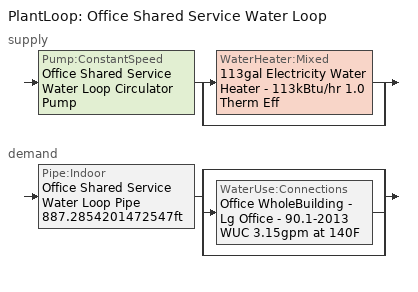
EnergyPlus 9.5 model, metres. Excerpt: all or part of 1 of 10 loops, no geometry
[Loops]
PlantLoop 'Office Shared Service Water Loop'
 supply: Pump:ConstantSpeed 'Office Shared Service Water Loop Circulator Pump' > split
  | WaterHeater:Mixed '113gal Electricity Water Heater - 113kBtu/hr 1.0 Therm Eff'
  | bypass
 demand: Pipe:Indoor 'Office Shared Service Water Loop Pipe 887.2854201472547ft' > split
  | bypass
  | WaterUse:Connections 'Office WholeBuilding - Lg Office - 90.1-2013 WUC 3.15gpm at 140F'
  | bypass
[Material]
Copper pipe 0.75in type L 1: Roughness=Smooth; Thickness {m}=0.001143; Conductivity {W/m-K}=386; Density {kg/m3}=8906.27; Specific Heat {J/kg-K}=385.1856; Thermal Absorptance=0.9; Solar Absorptance=0.7; Visible Absorptance=0.7
[Construction]
Uninsulated copper pipe 0.75in type L 1: Copper pipe 0.75in type L 1
[PlantLoop]
Office Shared Service Water Loop: Fluid Type=Water; Plant Equipment Operation Scheme=Office Shared Service Water Loop Operation Schemes; Maximum Loop Temperature {C}=60; Minimum Loop Temperature {C}=10; Maximum Loop Flow Rate {m3/s}=Autosize; Minimum Loop Flow Rate {m3/s}=0; Plant Loop Volume {m3}=Autocalculate; Load Distribution Scheme=Optimal; Plant Loop Demand Calculation Scheme=SingleSetpoint
[Sizing:Plant]
Office Shared Service Water Loop: Loop Type=Heating; Design Loop Exit Temperature {C}=60; Loop Design Temperature Difference {deltaC}=5; Sizing Option=NonCoincident; Zone Timesteps in Averaging Window=1; Coincident Sizing Factor Mode=None
[Pump:ConstantSpeed]
Office Shared Service Water Loop Circulator Pump: Design Flow Rate {m3/s}=Autosize; Design Pump Head {Pa}=29890.7; Design Power Consumption {W}=Autosize; Motor Efficiency=0.7; Fraction of Motor Inefficiencies to Fluid Stream=0; Pump Control Type=Intermittent; Design Power Sizing Method=PowerPerFlowPerPressure; Design Electric Power per Unit Flow Rate {W/(m3/s)}=348701.1; Design Shaft Power per Unit Flow Rate per Unit Head {W-s/m3-Pa}=1.28205
[SetpointManager:Scheduled]
Service hot water setpoint manager 1: Control Variable=Temperature; Schedule=Service Water Loop Temp - 140F 1; Setpoint Node or NodeList=Office Shared Service Water Loop Supply Outlet Node
[PlantEquipmentOperationSchemes]
Office Shared Service Water Loop Operation Schemes: Control Scheme Object Type 1=PlantEquipmentOperation:HeatingLoad; Control Scheme Name 1=Office Shared Service Water Loop Heating Operation Scheme; Control Scheme Schedule Name 1=Always On Discrete
[PlantEquipmentList]
Office Shared Service Water Loop Heating Equipment List: WaterHeater:Mixed, 113gal Electricity Water Heater - 113kBtu/hr 1.0 Therm Eff
[WaterHeater:Mixed]
113gal Electricity Water Heater - 113kBtu/hr 1.0 Therm Eff: Tank Volume {m3}=0.428533; Setpoint Temperature Schedule=Service Water Loop Temp - 140F 1; Deadband Temperature Difference {deltaC}=2; Maximum Temperature Limit {C}=60; Heater Control Type=Cycle; Heater Maximum Capacity {W}=33177.6; Heater Ignition Minimum Flow Rate {m3/s}=0; Heater Ignition Delay {s}=0; Heater Fuel Type=Electricity; Heater Thermal Efficiency=1; Off Cycle Parasitic Fuel Consumption Rate {W}=0; Off Cycle Parasitic Fuel Type=Electricity; Off Cycle Parasitic Heat Fraction to Tank=0; On Cycle Parasitic Fuel Consumption Rate {W}=0; On Cycle Parasitic Fuel Type=Electricity; On Cycle Parasitic Heat Fraction to Tank=0; Ambient Temperature Indicator=Schedule; Ambient Temperature Schedule=Water Heater Ambient Temp Schedule - 71.6f 1; Off Cycle Loss Coefficient to Ambient Temperature {W/K}=148.981; Off Cycle Loss Fraction to Zone=1; On Cycle Loss Coefficient to Ambient Temperature {W/K}=148.981; On Cycle Loss Fraction to Zone=1; Use Side Effectiveness=1; Source Side Effectiveness=1; Use Side Design Flow Rate {m3/s}=Autosize; Source Side Design Flow Rate {m3/s}=Autosize; Indirect Water Heating Recovery Time {hr}=1.5; Source Side Flow Control Mode=IndirectHeatPrimarySetpoint
[WaterHeater:Sizing]
113gal Electricity Water Heater - 113kBtu/hr 1.0 Therm Eff: Design Mode=PeakDraw; Time Storage Can Meet Peak Draw {hr}=0.538503; Time for Tank Recovery {hr}=0; Nominal Tank Volume for Autosizing Plant Connections {m3}=1
[WaterUse:Connections]
Office WholeBuilding - Lg Office - 90.1-2013 WUC 3.15gpm at 140F: Drain Water Heat Exchanger Type=None; Drain Water Heat Exchanger Destination=Plant; Water Use Equipment Name 1=Office WholeBuilding - Lg Office - 90.1-2013 Service Water Use 3.15gpm at 140F
[WaterUse:Equipment]
Office WholeBuilding - Lg Office - 90.1-2013 Service Water Use 3.15gpm at 140F: Peak Flow Rate {m3/s}=0.000198892; Flow Rate Fraction Schedule=OfficeLarge BLDG_SWH_SCH; Target Temperature Schedule=Mixed Water At Faucet Temp - 140F 1; Sensible Fraction Schedule=Fraction Sensible - 0.2; Latent Fraction Schedule=Fraction Latent - 0.05
[PlantEquipmentOperation:HeatingLoad]
Office Shared Service Water Loop Heating Operation Scheme: Load Range Lower Limit 1 {W}=0; Load Range Upper Limit 1 {W}=1000000000; Range Equipment List Name 1=Office Shared Service Water Loop Heating Equipment List
[Pipe:Indoor]
Office Shared Service Water Loop Pipe 887.2854201472547ft: Construction=Uninsulated copper pipe 0.75in type L 1; Environment Type=Schedule; Ambient Temperature Schedule=Office Shared Service Water Loop Piping Air Temp - 70F; Ambient Air Velocity Schedule=Office Shared Service Water Loop Piping Air Velocity - 0.67mph; Pipe Inside Diameter {m}=0.019939; Pipe Length {m}=270.445
[Schedule:Day:Interval]
Fraction Latent - 0.05 Default: No, 24:00, 0.05
Fraction Sensible - 0.2 Default: No, 24:00, 0.2
Mixed Water At Faucet Temp - 140F Default 1; Service Water Loop Temp - 140F Default 1: No, 24:00, 60
Office Shared Service Water Loop Piping Air Temp - 70F Default: No, 24:00, 21.1111
Office Shared Service Water Loop Piping Air Velocity - 0.67mph Default: No, 24:00, 0.3
OfficeLarge BLDG_SWH_SCH Default: No, 06:00, 0, 07:00, 0.07, 11:00, 0.04, 13:00, 0.06, 14:00, 0.09, 15:00, 0.06, 21:00, 0.04, 22:00, 0.07, 24:00, 0.04
OfficeLarge BLDG_SWH_SCH SmrDsn|Wkdy Day; OfficeLarge BLDG_SWH_SCH Summer Design Day: No, 06:00, 0, 07:00, 0.07, 08:00, 0.19, 09:00, 0.35, 10:00, 0.38, 11:00, 0.39, 12:00, 0.47, 13:00, 0.57, 14:00, 0.54, 15:00, 0.34, 16:00, 0.33, 17:00, 0.44, 18:00, 0.26, 19:00, 0.21, 20:00, 0.15, 21:00, 0.17, 22:00, 0.08, 24:00, 0.05
OfficeLarge BLDG_SWH_SCH Winter Design Day; OfficeLarge BLDG_SWH_SCH WntrDsn|Sat Day: No, 06:00, 0, 07:00, 0.07, 08:00, 0.11, 09:00, 0.15, 10:00, 0.21, 11:00, 0.19, 12:00, 0.23, 13:00, 0.2, 14:00, 0.19, 15:00, 0.15, 16:00, 0.13, 17:00, 0.14, 21:00, 0.07, 22:00, 0.09, 24:00, 0.05
Water Heater Ambient Temp Schedule - 71.6f Default 1: No, 24:00, 22
[Schedule:Week:Daily]
Fraction Latent - 0.05 Week Rule - Jan1-Dec31: Fraction Latent - 0.05 Default, Fraction Latent - 0.05 Default, Fraction Latent - 0.05 Default, Fraction Latent - 0.05 Default, Fraction Latent - 0.05 Default, Fraction Latent - 0.05 Default, Fraction Latent - 0.05 Default, Fraction Latent - 0.05 Default, Fraction Latent - 0.05 Default, Fraction Latent - 0.05 Default, Fraction Latent - 0.05 Default, Fraction Latent - 0.05 Default
Fraction Sensible - 0.2 Week Rule - Jan1-Dec31: Fraction Sensible - 0.2 Default, Fraction Sensible - 0.2 Default, Fraction Sensible - 0.2 Default, Fraction Sensible - 0.2 Default, Fraction Sensible - 0.2 Default, Fraction Sensible - 0.2 Default, Fraction Sensible - 0.2 Default, Fraction Sensible - 0.2 Default, Fraction Sensible - 0.2 Default, Fraction Sensible - 0.2 Default, Fraction Sensible - 0.2 Default, Fraction Sensible - 0.2 Default
Mixed Water At Faucet Temp - 140F 1 Week Rule - Jan1-Dec31: Mixed Water At Faucet Temp - 140F Default 1, Mixed Water At Faucet Temp - 140F Default 1, Mixed Water At Faucet Temp - 140F Default 1, Mixed Water At Faucet Temp - 140F Default 1, Mixed Water At Faucet Temp - 140F Default 1, Mixed Water At Faucet Temp - 140F Default 1, Mixed Water At Faucet Temp - 140F Default 1, Mixed Water At Faucet Temp - 140F Default 1, Mixed Water At Faucet Temp - 140F Default 1, Mixed Water At Faucet Temp - 140F Default 1, Mixed Water At Faucet Temp - 140F Default 1, Mixed Water At Faucet Temp - 140F Default 1
Office Shared Service Water Loop Piping Air Temp - 70F Week Rule - Jan1-Dec31: Office Shared Service Water Loop Piping Air Temp - 70F Default, Office Shared Service Water Loop Piping Air Temp - 70F Default, Office Shared Service Water Loop Piping Air Temp - 70F Default, Office Shared Service Water Loop Piping Air Temp - 70F Default, Office Shared Service Water Loop Piping Air Temp - 70F Default, Office Shared Service Water Loop Piping Air Temp - 70F Default, Office Shared Service Water Loop Piping Air Temp - 70F Default, Office Shared Service Water Loop Piping Air Temp - 70F Default, Office Shared Service Water Loop Piping Air Temp - 70F Default, Office Shared Service Water Loop Piping Air Temp - 70F Default, Office Shared Service Water Loop Piping Air Temp - 70F Default, Office Shared Service Water Loop Piping Air Temp - 70F Default
Office Shared Service Water Loop Piping Air Velocity - 0.67mph Week Rule - Jan1-Dec31: Office Shared Service Water Loop Piping Air Velocity - 0.67mph Default, Office Shared Service Water Loop Piping Air Velocity - 0.67mph Default, Office Shared Service Water Loop Piping Air Velocity - 0.67mph Default, Office Shared Service Water Loop Piping Air Velocity - 0.67mph Default, Office Shared Service Water Loop Piping Air Velocity - 0.67mph Default, Office Shared Service Water Loop Piping Air Velocity - 0.67mph Default, Office Shared Service Water Loop Piping Air Velocity - 0.67mph Default, Office Shared Service Water Loop Piping Air Velocity - 0.67mph Default, Office Shared Service Water Loop Piping Air Velocity - 0.67mph Default, Office Shared Service Water Loop Piping Air Velocity - 0.67mph Default, Office Shared Service Water Loop Piping Air Velocity - 0.67mph Default, Office Shared Service Water Loop Piping Air Velocity - 0.67mph Default
OfficeLarge BLDG_SWH_SCH Week Rule - Jan1-Dec31: OfficeLarge BLDG_SWH_SCH Default, OfficeLarge BLDG_SWH_SCH SmrDsn|Wkdy Day, OfficeLarge BLDG_SWH_SCH SmrDsn|Wkdy Day, OfficeLarge BLDG_SWH_SCH SmrDsn|Wkdy Day, OfficeLarge BLDG_SWH_SCH SmrDsn|Wkdy Day, OfficeLarge BLDG_SWH_SCH SmrDsn|Wkdy Day, OfficeLarge BLDG_SWH_SCH WntrDsn|Sat Day, OfficeLarge BLDG_SWH_SCH Default, OfficeLarge BLDG_SWH_SCH Summer Design Day, OfficeLarge BLDG_SWH_SCH Winter Design Day, OfficeLarge BLDG_SWH_SCH Default, OfficeLarge BLDG_SWH_SCH Default
Service Water Loop Temp - 140F 1 Week Rule - Jan1-Dec31: Service Water Loop Temp - 140F Default 1, Service Water Loop Temp - 140F Default 1, Service Water Loop Temp - 140F Default 1, Service Water Loop Temp - 140F Default 1, Service Water Loop Temp - 140F Default 1, Service Water Loop Temp - 140F Default 1, Service Water Loop Temp - 140F Default 1, Service Water Loop Temp - 140F Default 1, Service Water Loop Temp - 140F Default 1, Service Water Loop Temp - 140F Default 1, Service Water Loop Temp - 140F Default 1, Service Water Loop Temp - 140F Default 1
Water Heater Ambient Temp Schedule - 71.6f 1 Week Rule - Jan1-Dec31: Water Heater Ambient Temp Schedule - 71.6f Default 1, Water Heater Ambient Temp Schedule - 71.6f Default 1, Water Heater Ambient Temp Schedule - 71.6f Default 1, Water Heater Ambient Temp Schedule - 71.6f Default 1, Water Heater Ambient Temp Schedule - 71.6f Default 1, Water Heater Ambient Temp Schedule - 71.6f Default 1, Water Heater Ambient Temp Schedule - 71.6f Default 1, Water Heater Ambient Temp Schedule - 71.6f Default 1, Water Heater Ambient Temp Schedule - 71.6f Default 1, Water Heater Ambient Temp Schedule - 71.6f Default 1, Water Heater Ambient Temp Schedule - 71.6f Default 1, Water Heater Ambient Temp Schedule - 71.6f Default 1
[Schedule:Year]
Fraction Latent - 0.05: Fraction Latent - 0.05 Week Rule - Jan1-Dec31, 1, 1, 12, 31
Fraction Sensible - 0.2: Fraction Sensible - 0.2 Week Rule - Jan1-Dec31, 1, 1, 12, 31
Mixed Water At Faucet Temp - 140F 1: Mixed Water At Faucet Temp - 140F 1 Week Rule - Jan1-Dec31, 1, 1, 12, 31
Office Shared Service Water Loop Piping Air Temp - 70F: Office Shared Service Water Loop Piping Air Temp - 70F Week Rule - Jan1-Dec31, 1, 1, 12, 31
Office Shared Service Water Loop Piping Air Velocity - 0.67mph: Office Shared Service Water Loop Piping Air Velocity - 0.67mph Week Rule - Jan1-Dec31, 1, 1, 12, 31
OfficeLarge BLDG_SWH_SCH: OfficeLarge BLDG_SWH_SCH Week Rule - Jan1-Dec31, 1, 1, 12, 31
Service Water Loop Temp - 140F 1: Service Water Loop Temp - 140F 1 Week Rule - Jan1-Dec31, 1, 1, 12, 31
Water Heater Ambient Temp Schedule - 71.6f 1: Water Heater Ambient Temp Schedule - 71.6f 1 Week Rule - Jan1-Dec31, 1, 1, 12, 31
[Schedule:Constant]
Always On Discrete: Hourly Value=1
